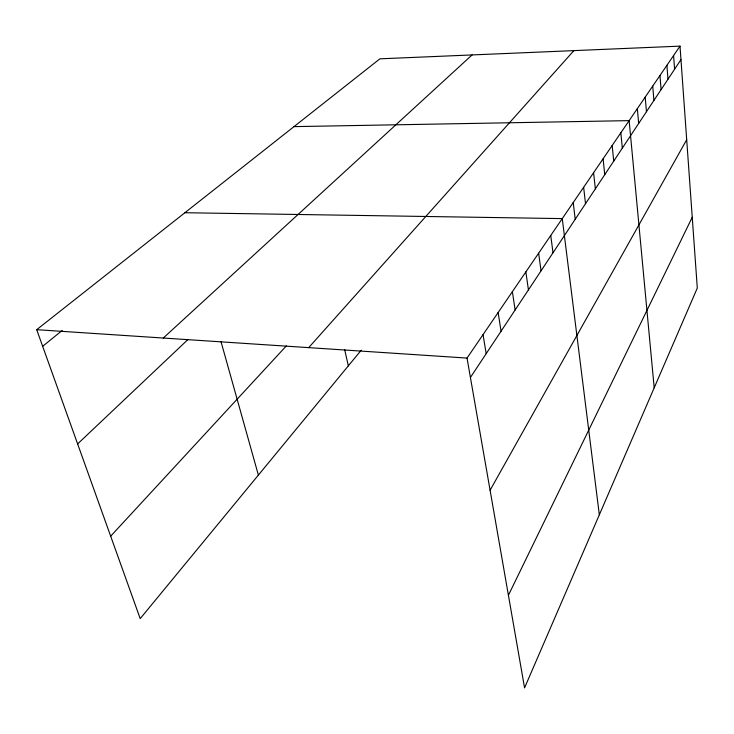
<?xml version="1.0" encoding="UTF-8"?>
<svg xmlns="http://www.w3.org/2000/svg" width="734" height="734" viewBox="0 0 734 734"><rect width="100%" height="100%" fill="white"/><g stroke="black" fill="none" stroke-linecap="round" stroke-linejoin="round"><path stroke-width="1.1" d="M508.414 595.274L692.235 217.255M490.092 490.248L686.694 139.735M470.421 377.469L680.969 59.601M680.005 46.132L697.3 288.049L524.562 687.868L467.035 358.082L680.005 46.132L379.9 58.83L36.7 329.685L140.203 618.615L361.183 350.256M308.702 347.632L573.878 50.628M110.678 536.178L286.352 345.897M77.62 443.923L187.821 339.668M163.287 338.035L472.09 54.931M42.655 346.31L62.234 330.438M294.004 126.624L629.139 120.633L654.196 387.818M184.904 212.722L562.253 218.604L599.329 514.818M36.7 329.685L467.035 358.082M221.035 341.732L258.377 475.091M344.631 349.54L348.338 365.853M483.036 334.64L486.192 353.66M498.129 312.546L501.065 331.199M512.378 291.673L515.121 309.977M525.856 271.929L528.434 289.884M538.628 253.221L541.041 270.846M550.748 235.467L553.005 252.78M573.208 202.566L575.208 219.264M583.64 187.28L585.521 203.694M593.586 172.719L595.366 188.84M603.082 158.81L604.752 174.655M612.156 145.516L613.734 161.104M620.836 132.808L622.322 148.13M637.341 108.623L638.672 123.44M645.195 97.117L646.461 111.696M652.728 86.08L653.921 100.42M659.958 75.492L661.086 89.603M666.903 65.317L667.977 79.208M673.583 55.545L674.592 69.216"/></g></svg>
